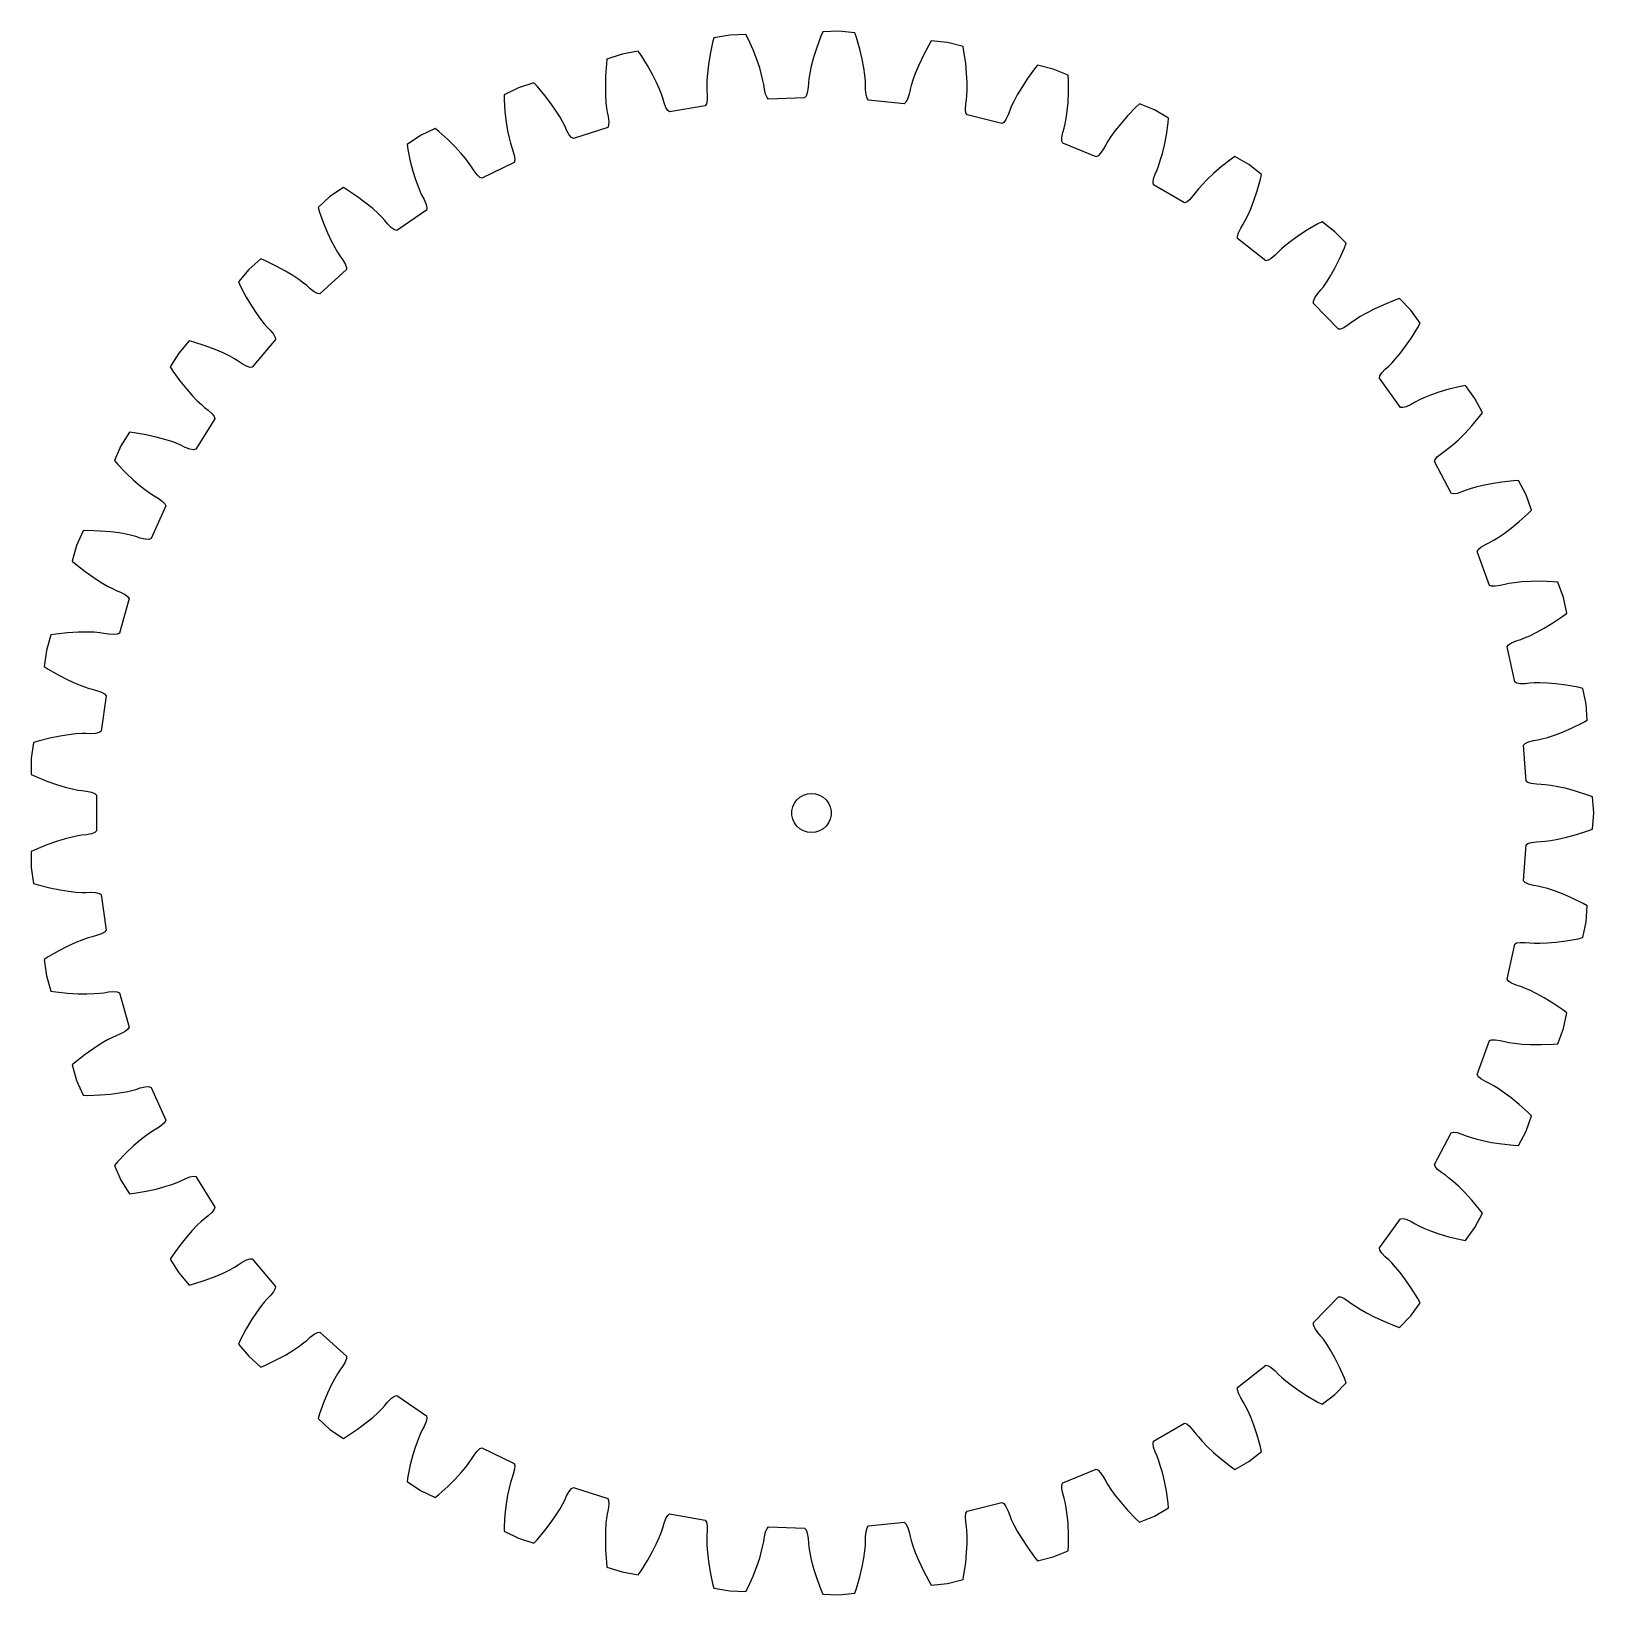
# Model space of a CAD drawing. Extents: x 0 to 120, y 0 to 120.
import ezdxf

# ---------------------------------------------------------------- set-up
doc = ezdxf.new("R2010")
doc.units = 0

msp = doc.modelspace()

# ---------------------------------------------------------------- linework, layer by layer
for p, q in [((61.78, 119.61), (60.55, 119.57)), ((63.01, 119.48), (61.78, 119.61)), ((52.13, 118.75), (51.94, 117.85)), ((52.22, 119.11), (52.13, 118.75)), ((53.44, 119.32), (52.22, 119.11)), ((54.68, 119.36), (53.44, 119.32)), ((54.84, 119.03), (54.68, 119.36)), ((55.22, 118.19), (54.84, 119.03)), ((60.41, 119.23), (60.09, 118.36)), ((60.55, 119.57), (60.41, 119.23)), ((63.13, 119.13), (63.01, 119.48)), ((63.39, 118.25), (63.13, 119.13)), ((68.67, 118.55), (68.24, 117.74)), ((68.86, 118.87), (68.67, 118.55)), ((70.09, 118.74), (68.86, 118.87)), ((71.29, 118.44), (70.09, 118.74)), ((71.36, 118.07), (71.29, 118.44)), ((44.04, 117.49), (44, 117.12)), ((45.22, 117.87), (44.04, 117.49)), ((46.44, 118.09), (45.22, 117.87)), ((46.65, 117.78), (46.44, 118.09)), ((47.14, 117), (46.65, 117.78)), ((51.94, 117.85), (51.81, 117.06)), ((55.51, 117.45), (55.22, 118.19)), ((55.73, 116.81), (55.51, 117.45)), ((59.85, 117.6), (59.68, 116.95)), ((60.09, 118.36), (59.85, 117.6)), ((63.57, 117.47), (63.39, 118.25)), ((63.7, 116.81), (63.57, 117.47)), ((68.24, 117.74), (67.9, 117.02)), ((71.49, 117.17), (71.36, 118.07)), ((43.94, 116.2), (43.92, 115.41)), ((44, 117.12), (43.94, 116.2)), ((47.53, 116.31), (47.14, 117)), ((47.83, 115.7), (47.53, 116.31)), ((51.73, 116.39), (51.69, 115.83)), ((51.81, 117.06), (51.73, 116.39)), ((55.88, 116.28), (55.73, 116.81)), ((55.98, 115.85), (55.88, 116.28)), ((59.56, 116.4), (59.49, 115.97)), ((59.68, 116.95), (59.56, 116.4)), ((63.78, 116.26), (63.7, 116.81)), ((63.82, 115.82), (63.78, 116.26)), ((67.63, 116.39), (67.44, 115.87)), ((67.9, 117.02), (67.63, 116.39)), ((71.56, 116.37), (71.49, 117.17)), ((71.59, 115.7), (71.56, 116.37)), ((76.76, 116.73), (76.22, 115.99)), ((76.99, 117.02), (76.76, 116.73)), ((78.19, 116.72), (76.99, 117.02)), ((79.33, 116.26), (78.19, 116.72)), ((79.35, 115.88), (79.33, 116.26)), ((37.28, 115.29), (36.17, 114.75)), ((38.45, 115.67), (37.28, 115.29)), ((38.71, 115.4), (38.45, 115.67)), ((39.3, 114.7), (38.71, 115.4)), ((43.92, 115.41), (43.93, 114.73)), ((48.06, 115.19), (47.83, 115.7)), ((48.22, 114.79), (48.06, 115.19)), ((51.69, 115.83), (51.68, 115.4)), ((51.68, 115.4), (51.69, 115.08)), ((51.69, 115.08), (51.71, 114.73)), ((56.04, 115.54), (55.98, 115.85)), ((56.09, 115.19), (56.04, 115.54)), ((56.18, 114.8), (56.09, 115.19)), ((59.37, 114.91), (59.28, 114.65)), ((59.43, 115.3), (59.37, 114.91)), ((59.46, 115.66), (59.43, 115.3)), ((59.49, 115.97), (59.46, 115.66)), ((63.83, 115.51), (63.82, 115.82)), ((63.83, 115.15), (63.83, 115.51)), ((63.87, 114.76), (63.83, 115.15)), ((67.23, 115.15), (67.16, 114.8)), ((67.31, 115.46), (67.23, 115.15)), ((67.44, 115.87), (67.31, 115.46)), ((71.57, 114.7), (71.59, 115.14)), ((71.59, 115.14), (71.59, 115.7)), ((75.78, 115.32), (75.43, 114.74)), ((76.22, 115.99), (75.78, 115.32)), ((79.32, 114.17), (79.35, 114.97)), ((79.35, 114.97), (79.35, 115.88)), ((36.17, 114.75), (36.18, 114.38)), ((36.18, 114.38), (36.24, 113.46)), ((39.78, 114.06), (39.3, 114.7)), ((40.17, 113.51), (39.78, 114.06)), ((43.93, 114.73), (43.97, 114.17)), ((43.97, 114.17), (44.02, 113.74)), ((44.02, 113.74), (44.07, 113.43)), ((48.32, 114.49), (48.22, 114.79)), ((48.42, 114.14), (48.32, 114.49)), ((48.56, 113.78), (48.42, 114.14)), ((48.71, 113.54), (48.56, 113.78)), ((51.55, 113.91), (48.84, 113.44)), ((51.65, 114.06), (51.55, 113.91)), ((51.7, 114.33), (51.65, 114.06)), ((51.71, 114.73), (51.7, 114.33)), ((56.29, 114.55), (56.18, 114.8)), ((56.41, 114.42), (56.29, 114.55)), ((59.16, 114.52), (56.41, 114.42)), ((59.28, 114.65), (59.16, 114.52)), ((63.94, 114.49), (63.87, 114.76)), ((64.05, 114.35), (63.94, 114.49)), ((66.78, 114.06), (64.05, 114.35)), ((66.91, 114.18), (66.78, 114.06)), ((67.04, 114.42), (66.91, 114.18)), ((67.16, 114.8), (67.04, 114.42)), ((71.47, 113.64), (71.49, 114.03)), ((71.51, 113.37), (71.47, 113.64)), ((71.49, 114.03), (71.54, 114.39)), ((71.54, 114.39), (71.57, 114.7)), ((74.98, 113.85), (74.86, 113.56)), ((75.17, 114.25), (74.98, 113.85)), ((75.43, 114.74), (75.17, 114.25)), ((79.25, 113.5), (79.32, 114.17)), ((84.51, 113.8), (83.87, 113.14)), ((84.78, 114.05), (84.51, 113.8)), ((85.93, 113.59), (84.78, 114.05)), ((36.24, 113.46), (36.33, 112.67)), ((36.33, 112.67), (36.44, 112)), ((40.46, 113.04), (40.17, 113.51)), ((40.68, 112.66), (40.46, 113.04)), ((40.82, 112.37), (40.68, 112.66)), ((44.07, 113.43), (44.14, 113.08)), ((44.14, 113.08), (44.19, 112.69)), ((44.19, 112.69), (44.17, 112.41)), ((48.84, 113.44), (48.71, 113.54)), ((71.59, 113.21), (71.51, 113.37)), ((74.26, 112.55), (71.59, 113.21)), ((74.41, 112.64), (74.26, 112.55)), ((74.57, 112.87), (74.41, 112.64)), ((74.74, 113.23), (74.57, 112.87)), ((74.86, 113.56), (74.74, 113.23)), ((79.03, 112.21), (79.1, 112.52)), ((79.1, 112.52), (79.18, 112.95)), ((79.18, 112.95), (79.25, 113.5)), ((83.35, 112.54), (82.92, 112.01)), ((83.87, 113.14), (83.35, 112.54)), ((87, 112.97), (85.93, 113.59)), ((86.84, 111.69), (86.97, 112.6)), ((86.97, 112.6), (87, 112.97)), ((29.78, 111.63), (28.75, 110.94)), ((30.89, 112.17), (29.78, 111.63)), ((31.17, 111.94), (30.89, 112.17)), ((31.86, 111.32), (31.17, 111.94)), ((32.42, 110.76), (31.86, 111.32)), ((36.44, 112), (36.56, 111.46)), ((36.56, 111.46), (36.67, 111.04)), ((40.96, 112.05), (40.82, 112.37)), ((41.16, 111.7), (40.96, 112.05)), ((41.33, 111.49), (41.16, 111.7)), ((41.49, 111.4), (41.33, 111.49)), ((44.1, 112.25), (41.49, 111.4)), ((44.17, 112.41), (44.1, 112.25)), ((78.85, 111.48), (78.93, 111.86)), ((78.85, 111.2), (78.85, 111.48)), ((78.93, 111.86), (79.03, 112.21)), ((82.6, 111.56), (82.36, 111.2)), ((82.92, 112.01), (82.6, 111.56)), ((86.69, 110.91), (86.84, 111.69)), ((28.75, 110.94), (28.81, 110.57)), ((28.81, 110.57), (29, 109.67)), ((32.88, 110.27), (32.42, 110.76)), ((33.24, 109.84), (32.88, 110.27)), ((36.67, 111.04), (36.76, 110.73)), ((36.76, 110.73), (36.88, 110.4)), ((36.88, 110.4), (36.98, 110.02)), ((78.91, 111.04), (78.85, 111.2)), ((81.46, 110.01), (78.91, 111.04)), ((81.62, 110.08), (81.46, 110.01)), ((81.81, 110.28), (81.62, 110.08)), ((82.03, 110.61), (81.81, 110.28)), ((82.2, 110.93), (82.03, 110.61)), ((82.36, 111.2), (82.2, 110.93)), ((86.38, 109.72), (86.54, 110.25)), ((86.54, 110.25), (86.69, 110.91)), ((29, 109.67), (29.2, 108.9)), ((29.2, 108.9), (29.4, 108.26)), ((33.51, 109.49), (33.24, 109.84)), ((33.69, 109.24), (33.51, 109.49)), ((33.88, 108.93), (33.69, 109.24)), ((34.11, 108.62), (33.88, 108.93)), ((36.95, 109.57), (34.48, 108.37)), ((37, 109.74), (36.95, 109.57)), ((36.98, 110.02), (37, 109.74)), ((85.98, 108.68), (86.13, 109.01)), ((86.13, 109.01), (86.24, 109.3)), ((86.24, 109.3), (86.38, 109.72)), ((91.06, 109.26), (90.46, 108.74)), ((91.79, 109.82), (91.06, 109.26)), ((92.09, 110.04), (91.79, 109.82)), ((93.16, 109.42), (92.09, 110.04)), ((94.13, 108.66), (93.16, 109.42)), ((23.88, 107.65), (22.85, 106.96)), ((24.2, 107.46), (23.88, 107.65)), ((29.4, 108.26), (29.59, 107.73)), ((29.59, 107.73), (29.76, 107.33)), ((34.32, 108.43), (34.11, 108.62)), ((34.48, 108.37), (34.32, 108.43)), ((85.82, 108.03), (85.86, 108.31)), ((85.85, 107.86), (85.82, 108.03)), ((88.24, 106.49), (85.85, 107.86)), ((85.86, 108.31), (85.98, 108.68)), ((89.58, 107.87), (89.29, 107.55)), ((89.96, 108.27), (89.58, 107.87)), ((90.46, 108.74), (89.96, 108.27)), ((93.8, 107.41), (94.05, 108.29)), ((94.05, 108.29), (94.13, 108.66)), ((22.85, 106.96), (21.94, 106.14)), ((24.96, 106.95), (24.2, 107.46)), ((25.6, 106.47), (24.96, 106.95)), ((26.12, 106.04), (25.6, 106.47)), ((29.76, 107.33), (29.89, 107.05)), ((29.89, 107.05), (30.06, 106.73)), ((30.06, 106.73), (30.22, 106.37)), ((88.4, 106.54), (88.24, 106.49)), ((88.62, 106.71), (88.4, 106.54)), ((88.88, 107.01), (88.62, 106.71)), ((89.09, 107.3), (88.88, 107.01)), ((89.29, 107.55), (89.09, 107.3)), ((93.3, 106.03), (93.54, 106.66)), ((93.54, 106.66), (93.8, 107.41)), ((21.94, 106.14), (22.05, 105.78)), ((22.05, 105.78), (22.36, 104.92)), ((26.54, 105.67), (26.12, 106.04)), ((26.85, 105.37), (26.54, 105.67)), ((27.06, 105.13), (26.85, 105.37)), ((30.25, 105.92), (27.97, 104.38)), ((30.22, 106.37), (30.27, 106.1)), ((30.27, 106.1), (30.25, 105.92)), ((92.88, 105.13), (93.07, 105.52)), ((93.07, 105.52), (93.3, 106.03)), ((22.36, 104.92), (22.67, 104.18)), ((22.67, 104.18), (22.95, 103.57)), ((27.29, 104.86), (27.06, 105.13)), ((27.57, 104.58), (27.29, 104.86)), ((27.8, 104.43), (27.57, 104.58)), ((27.97, 104.38), (27.8, 104.43)), ((92.28, 103.93), (92.35, 104.2)), ((92.35, 104.2), (92.53, 104.55)), ((92.53, 104.55), (92.72, 104.85)), ((92.72, 104.85), (92.88, 105.13)), ((97.64, 104.41), (96.97, 103.98)), ((98.43, 104.87), (97.64, 104.41)), ((98.76, 105.04), (98.43, 104.87)), ((99.74, 104.28), (98.76, 105.04)), ((100.6, 103.39), (99.74, 104.28)), ((22.95, 103.57), (23.22, 103.08)), ((23.22, 103.08), (23.44, 102.7)), ((92.29, 103.76), (92.28, 103.93)), ((94.46, 102.06), (92.29, 103.76)), ((95.65, 102.96), (95.42, 102.75)), ((95.98, 103.25), (95.65, 102.96)), ((96.41, 103.59), (95.98, 103.25)), ((96.97, 103.98), (96.41, 103.59)), ((100.09, 102.2), (100.46, 103.04)), ((100.46, 103.04), (100.6, 103.39)), ((17.57, 102.2), (16.65, 101.38)), ((17.91, 102.06), (17.57, 102.2)), ((18.74, 101.65), (17.91, 102.06)), ((23.44, 102.7), (23.61, 102.44)), ((23.61, 102.44), (23.82, 102.15)), ((23.82, 102.15), (24.02, 101.81)), ((24.02, 101.81), (24.12, 101.55)), ((94.63, 102.09), (94.46, 102.06)), ((94.87, 102.23), (94.63, 102.09)), ((95.17, 102.49), (94.87, 102.23)), ((95.42, 102.75), (95.17, 102.49)), ((99.73, 101.49), (100.09, 102.2)), ((16.65, 101.38), (15.86, 100.43)), ((19.44, 101.27), (18.74, 101.65)), ((20.01, 100.92), (19.44, 101.27)), ((20.47, 100.61), (20.01, 100.92)), ((20.82, 100.35), (20.47, 100.61)), ((24.12, 101.38), (22.07, 99.53)), ((24.12, 101.55), (24.12, 101.38)), ((99.11, 100.43), (99.4, 100.9)), ((99.4, 100.9), (99.73, 101.49)), ((15.86, 100.43), (16.01, 100.09)), ((16.01, 100.09), (16.44, 99.28)), ((16.44, 99.28), (16.85, 98.6)), ((21.07, 100.15), (20.82, 100.35)), ((21.34, 99.91), (21.07, 100.15)), ((21.65, 99.68), (21.34, 99.91)), ((21.9, 99.55), (21.65, 99.68)), ((22.07, 99.53), (21.9, 99.55)), ((98.21, 99.22), (98.44, 99.54)), ((98.44, 99.54), (98.67, 99.82)), ((98.67, 99.82), (98.86, 100.07)), ((98.86, 100.07), (99.11, 100.43)), ((16.85, 98.6), (17.22, 98.03)), ((98.09, 98.79), (98.1, 98.97)), ((100, 96.81), (98.09, 98.79)), ((98.1, 98.97), (98.21, 99.22)), ((102.75, 98.36), (102.15, 98.05)), ((103.48, 98.69), (102.75, 98.36)), ((104.33, 99.04), (103.48, 98.69)), ((104.68, 99.16), (104.33, 99.04)), ((105.54, 98.27), (104.68, 99.16)), ((106.26, 97.27), (105.54, 98.27)), ((17.22, 98.03), (17.55, 97.58)), ((17.55, 97.58), (17.82, 97.24)), ((17.82, 97.24), (18.03, 97)), ((18.03, 97), (18.28, 96.74)), ((100.43, 96.92), (100.17, 96.82)), ((100.76, 97.14), (100.43, 96.92)), ((101.04, 97.36), (100.76, 97.14)), ((101.3, 97.54), (101.04, 97.36)), ((101.67, 97.78), (101.3, 97.54)), ((102.15, 98.05), (101.67, 97.78)), ((105.6, 96.17), (106.08, 96.95)), ((106.08, 96.95), (106.26, 97.27)), ((12.08, 95.93), (11.28, 94.98)), ((12.44, 95.83), (12.08, 95.93)), ((13.31, 95.55), (12.44, 95.83)), ((18.68, 96.02), (16.91, 93.91)), ((18.28, 96.74), (18.52, 96.44)), ((18.52, 96.44), (18.66, 96.19)), ((18.66, 96.19), (18.68, 96.02)), ((100.17, 96.82), (100, 96.81)), ((105.14, 95.51), (105.6, 96.17)), ((11.28, 94.98), (10.63, 93.93)), ((14.06, 95.27), (13.31, 95.55)), ((14.68, 95), (14.06, 95.27)), ((15.18, 94.75), (14.68, 95)), ((15.56, 94.55), (15.18, 94.75)), ((15.83, 94.38), (15.56, 94.55)), ((104.08, 94.23), (104.38, 94.55)), ((104.38, 94.55), (104.73, 94.97)), ((104.73, 94.97), (105.14, 95.51)), ((10.63, 93.93), (10.83, 93.62)), ((10.83, 93.62), (11.37, 92.88)), ((16.13, 94.18), (15.83, 94.38)), ((16.47, 93.99), (16.13, 94.18)), ((16.74, 93.9), (16.47, 93.99)), ((16.91, 93.91), (16.74, 93.9)), ((103.18, 93.24), (103.32, 93.48)), ((103.32, 93.48), (103.59, 93.76)), ((103.59, 93.76), (103.86, 94)), ((103.86, 94), (104.08, 94.23)), ((11.37, 92.88), (11.87, 92.25)), ((11.87, 92.25), (12.31, 91.75)), ((103.14, 93.07), (103.18, 93.24)), ((104.76, 90.84), (103.14, 93.07)), ((108.46, 92.22), (107.7, 92)), ((109.35, 92.44), (108.46, 92.22)), ((109.72, 92.52), (109.35, 92.44)), ((110.45, 91.52), (109.72, 92.52)), ((12.31, 91.75), (12.7, 91.35)), ((12.7, 91.35), (13.02, 91.05)), ((13.02, 91.05), (13.26, 90.84)), ((105.56, 91.06), (105.2, 90.89)), ((105.87, 91.24), (105.56, 91.06)), ((106.15, 91.38), (105.87, 91.24)), ((106.54, 91.56), (106.15, 91.38)), ((107.06, 91.77), (106.54, 91.56)), ((107.7, 92), (107.06, 91.77)), ((111.03, 90.43), (110.45, 91.52)), ((14.04, 89.96), (12.58, 87.63)), ((13.26, 90.84), (13.54, 90.62)), ((13.54, 90.62), (13.83, 90.35)), ((13.83, 90.35), (13.99, 90.13)), ((13.99, 90.13), (14.04, 89.96)), ((104.93, 90.83), (104.76, 90.84)), ((105.2, 90.89), (104.93, 90.83)), ((110.21, 89.43), (110.8, 90.13)), ((110.8, 90.13), (111.03, 90.43)), ((7.51, 88.95), (6.86, 87.9)), ((7.88, 88.9), (7.51, 88.95)), ((8.79, 88.74), (7.88, 88.9)), ((9.56, 88.57), (8.79, 88.74)), ((10.22, 88.39), (9.56, 88.57)), ((109.19, 88.36), (109.67, 88.84)), ((109.67, 88.84), (110.21, 89.43)), ((6.86, 87.9), (6.36, 86.77)), ((10.75, 88.22), (10.22, 88.39)), ((11.16, 88.07), (10.75, 88.22)), ((11.44, 87.94), (11.16, 88.07)), ((11.77, 87.78), (11.44, 87.94)), ((12.14, 87.64), (11.77, 87.78)), ((12.41, 87.59), (12.14, 87.64)), ((12.58, 87.63), (12.41, 87.59)), ((107.59, 87.08), (107.89, 87.32)), ((107.89, 87.32), (108.19, 87.53)), ((108.19, 87.53), (108.44, 87.71)), ((108.44, 87.71), (108.78, 87.99)), ((108.78, 87.99), (109.19, 88.36)), ((6.36, 86.77), (6.6, 86.49)), ((6.6, 86.49), (7.24, 85.83)), ((107.35, 86.7), (107.41, 86.86)), ((108.64, 84.27), (107.35, 86.7)), ((107.41, 86.86), (107.59, 87.08)), ((7.24, 85.83), (7.82, 85.28)), ((7.82, 85.28), (8.33, 84.84)), ((111.71, 85), (111.05, 84.87)), ((112.5, 85.12), (111.71, 85)), ((113.41, 85.22), (112.5, 85.12)), ((113.78, 85.24), (113.41, 85.22)), ((114.37, 84.15), (113.78, 85.24)), ((8.33, 84.84), (8.77, 84.5)), ((8.77, 84.5), (9.12, 84.25)), ((9.12, 84.25), (9.39, 84.08)), ((9.39, 84.08), (9.7, 83.9)), ((9.7, 83.9), (10.02, 83.67)), ((108.81, 84.23), (108.64, 84.27)), ((109.08, 84.26), (108.81, 84.23)), ((109.46, 84.37), (109.08, 84.26)), ((109.79, 84.51), (109.46, 84.37)), ((110.09, 84.61), (109.79, 84.51)), ((110.51, 84.74), (110.09, 84.61)), ((111.05, 84.87), (110.51, 84.74)), ((114.79, 82.98), (114.37, 84.15)), ((10.29, 83.31), (9.17, 80.8)), ((10.02, 83.67), (10.22, 83.47)), ((10.22, 83.47), (10.29, 83.31)), ((113.84, 82.11), (114.52, 82.72)), ((114.52, 82.72), (114.79, 82.98)), ((3.97, 81.4), (3.46, 80.27)), ((4.34, 81.41), (3.97, 81.4)), ((5.26, 81.38), (4.34, 81.41)), ((6.05, 81.31), (5.26, 81.38)), ((112.68, 81.2), (113.23, 81.6)), ((113.23, 81.6), (113.84, 82.11)), ((3.46, 80.27), (3.12, 79.08)), ((6.72, 81.23), (6.05, 81.31)), ((7.27, 81.13), (6.72, 81.23)), ((7.69, 81.03), (7.27, 81.13)), ((8, 80.95), (7.69, 81.03)), ((8.34, 80.84), (8, 80.95)), ((8.72, 80.75), (8.34, 80.84)), ((9, 80.74), (8.72, 80.75)), ((9.17, 80.8), (9, 80.74)), ((110.71, 79.96), (110.91, 80.15)), ((110.91, 80.15), (111.25, 80.35)), ((111.25, 80.35), (111.57, 80.51)), ((111.57, 80.51), (111.85, 80.66)), ((111.85, 80.66), (112.22, 80.89)), ((112.22, 80.89), (112.68, 81.2)), ((3.12, 79.08), (3.4, 78.84)), ((110.63, 79.81), (110.71, 79.96)), ((111.57, 77.22), (110.63, 79.81)), ((3.4, 78.84), (4.13, 78.28)), ((4.13, 78.28), (4.78, 77.81)), ((4.78, 77.81), (5.35, 77.45)), ((5.35, 77.45), (5.83, 77.17)), ((5.83, 77.17), (6.21, 76.97)), ((6.21, 76.97), (6.5, 76.84)), ((6.5, 76.84), (6.83, 76.7)), ((6.83, 76.7), (7.18, 76.52)), ((111.73, 77.16), (111.57, 77.22)), ((112.01, 77.15), (111.73, 77.16)), ((112.39, 77.21), (112.01, 77.15)), ((112.74, 77.29), (112.39, 77.21)), ((113.05, 77.36), (112.74, 77.29)), ((113.48, 77.42), (113.05, 77.36)), ((114.04, 77.48), (113.48, 77.42)), ((114.71, 77.52), (114.04, 77.48)), ((115.51, 77.53), (114.71, 77.52)), ((116.43, 77.49), (115.51, 77.53)), ((116.8, 77.46), (116.43, 77.49)), ((117.22, 76.3), (116.8, 77.46)), ((7.5, 76.21), (6.74, 73.56)), ((7.18, 76.52), (7.4, 76.35)), ((7.4, 76.35), (7.5, 76.21)), ((117.48, 75.09), (117.22, 76.3)), ((115.74, 73.94), (116.42, 74.36)), ((116.42, 74.36), (117.18, 74.87)), ((117.18, 74.87), (117.48, 75.09)), ((1.5, 73.44), (1.16, 72.25)), ((1.87, 73.49), (1.5, 73.44)), ((2.78, 73.59), (1.87, 73.49)), ((3.58, 73.64), (2.78, 73.59)), ((4.26, 73.64), (3.58, 73.64)), ((4.81, 73.63), (4.26, 73.64)), ((5.25, 73.59), (4.81, 73.63)), ((5.56, 73.55), (5.25, 73.59)), ((5.91, 73.49), (5.56, 73.55)), ((6.3, 73.46), (5.91, 73.49)), ((6.58, 73.48), (6.3, 73.46)), ((6.74, 73.56), (6.58, 73.48)), ((113.25, 72.82), (113.61, 72.97)), ((113.61, 72.97), (113.95, 73.09)), ((113.95, 73.09), (114.25, 73.2)), ((114.25, 73.2), (114.65, 73.37)), ((114.65, 73.37), (115.14, 73.61)), ((115.14, 73.61), (115.74, 73.94)), ((1.16, 72.25), (0.99, 71.02)), ((112.91, 72.52), (113.02, 72.67)), ((113.49, 69.83), (112.91, 72.52)), ((113.02, 72.67), (113.25, 72.82)), ((0.99, 71.02), (1.3, 70.82)), ((1.3, 70.82), (2.1, 70.36)), ((2.1, 70.36), (2.81, 70)), ((2.81, 70), (3.42, 69.71)), ((3.42, 69.71), (3.94, 69.5)), ((3.94, 69.5), (4.35, 69.36)), ((113.64, 69.74), (113.49, 69.83)), ((113.91, 69.7), (113.64, 69.74)), ((114.3, 69.7), (113.91, 69.7)), ((114.66, 69.74), (114.3, 69.7)), ((114.98, 69.76), (114.66, 69.74)), ((115.41, 69.76), (114.98, 69.76)), ((115.97, 69.74), (115.41, 69.76)), ((116.64, 69.69), (115.97, 69.74)), ((117.43, 69.59), (116.64, 69.69)), ((118.34, 69.43), (117.43, 69.59)), ((118.7, 69.34), (118.34, 69.43)), ((4.35, 69.36), (4.65, 69.27)), ((4.65, 69.27), (5, 69.18)), ((5, 69.18), (5.37, 69.05)), ((5.72, 68.78), (5.34, 66.06)), ((5.37, 69.05), (5.61, 68.91)), ((5.61, 68.91), (5.72, 68.78)), ((118.96, 68.13), (118.7, 69.34)), ((119.04, 66.9), (118.96, 68.13)), ((2.87, 65.79), (2.2, 65.69)), ((3.42, 65.85), (2.87, 65.79)), ((3.86, 65.88), (3.42, 65.85)), ((4.17, 65.88), (3.86, 65.88)), ((4.53, 65.87), (4.17, 65.88)), ((4.92, 65.89), (4.53, 65.87)), ((5.19, 65.96), (4.92, 65.89)), ((5.34, 66.06), (5.19, 65.96)), ((116.53, 65.76), (117.16, 66)), ((117.16, 66), (117.89, 66.32)), ((117.89, 66.32), (118.72, 66.72)), ((118.72, 66.72), (119.04, 66.9)), ((0.17, 65.2), (0, 63.98)), ((0.53, 65.31), (0.17, 65.2)), ((1.42, 65.53), (0.53, 65.31)), ((2.2, 65.69), (1.42, 65.53)), ((114.17, 64.99), (114.29, 65.12)), ((114.36, 62.25), (114.17, 64.99)), ((114.29, 65.12), (114.54, 65.24)), ((114.54, 65.24), (114.92, 65.34)), ((114.92, 65.34), (115.27, 65.41)), ((115.27, 65.41), (115.58, 65.48)), ((115.58, 65.48), (116, 65.59)), ((116, 65.59), (116.53, 65.76)), ((0, 63.98), (0, 62.74)), ((0, 62.74), (0.34, 62.59)), ((0.34, 62.59), (1.19, 62.24)), ((1.19, 62.24), (1.94, 61.98)), ((114.5, 62.14), (114.36, 62.25)), ((1.94, 61.98), (2.59, 61.78)), ((2.59, 61.78), (3.13, 61.65)), ((3.13, 61.65), (3.56, 61.56)), ((3.56, 61.56), (3.87, 61.52)), ((3.87, 61.52), (4.22, 61.48)), ((4.22, 61.48), (4.61, 61.4)), ((4.61, 61.4), (4.87, 61.3)), ((4.87, 61.3), (5, 61.18)), ((5, 61.18), (5, 58.43)), ((58.58, 60.81), (58.81, 61.02)), ((58.81, 61.02), (59.09, 61.18)), ((59.09, 61.18), (59.38, 61.27)), ((59.38, 61.27), (59.7, 61.31)), ((59.7, 61.31), (60.01, 61.27)), ((60.01, 61.27), (60.31, 61.18)), ((60.31, 61.18), (60.58, 61.02)), ((60.58, 61.02), (60.81, 60.81)), ((114.76, 62.06), (114.5, 62.14)), ((115.15, 62.01), (114.76, 62.06)), ((115.51, 61.99), (115.15, 62.01)), ((115.82, 61.97), (115.51, 61.99)), ((116.26, 61.91), (115.82, 61.97)), ((116.8, 61.82), (116.26, 61.91)), ((117.46, 61.67), (116.8, 61.82)), ((118.23, 61.45), (117.46, 61.67)), ((119.1, 61.17), (118.23, 61.45)), ((119.45, 61.04), (119.1, 61.17)), ((119.54, 59.81), (119.45, 61.04)), ((58.2, 59.96), (58.27, 60.27)), ((58.2, 59.65), (58.2, 59.96)), ((58.27, 60.27), (58.4, 60.56)), ((58.4, 60.56), (58.58, 60.81)), ((60.81, 60.81), (61, 60.56)), ((61, 60.56), (61.12, 60.27)), ((61.12, 60.27), (61.19, 59.96)), ((61.19, 59.96), (61.19, 59.65)), ((119.45, 58.57), (119.54, 59.81)), ((58.27, 59.34), (58.2, 59.65)), ((58.4, 59.06), (58.27, 59.34)), ((58.58, 58.8), (58.4, 59.06)), ((58.81, 58.59), (58.58, 58.8)), ((60.81, 58.8), (60.58, 58.59)), ((61, 59.06), (60.81, 58.8)), ((61.12, 59.34), (61, 59.06)), ((61.19, 59.65), (61.12, 59.34)), ((1.94, 57.63), (1.19, 57.37)), ((2.59, 57.83), (1.94, 57.63)), ((3.13, 57.96), (2.59, 57.83)), ((3.56, 58.05), (3.13, 57.96)), ((3.87, 58.1), (3.56, 58.05)), ((4.22, 58.13), (3.87, 58.1)), ((4.61, 58.21), (4.22, 58.13)), ((4.87, 58.31), (4.61, 58.21)), ((5, 58.43), (4.87, 58.31)), ((59.09, 58.44), (58.81, 58.59)), ((59.38, 58.34), (59.09, 58.44)), ((59.7, 58.31), (59.38, 58.34)), ((60.01, 58.34), (59.7, 58.31)), ((60.31, 58.44), (60.01, 58.34)), ((60.58, 58.59), (60.31, 58.44)), ((114.36, 57.36), (114.5, 57.47)), ((114.5, 57.47), (114.76, 57.56)), ((114.76, 57.56), (115.15, 57.6)), ((115.15, 57.6), (115.51, 57.62)), ((115.51, 57.62), (115.82, 57.64)), ((115.82, 57.64), (116.26, 57.7)), ((116.26, 57.7), (116.8, 57.8)), ((116.8, 57.8), (117.46, 57.95)), ((117.46, 57.95), (118.23, 58.16)), ((118.23, 58.16), (119.1, 58.44)), ((119.1, 58.44), (119.45, 58.57)), ((0.34, 57.02), (0, 56.87)), ((0, 56.87), (0, 55.63)), ((1.19, 57.37), (0.34, 57.02)), ((114.17, 54.62), (114.36, 57.36)), ((0, 55.63), (0.17, 54.41)), ((0.17, 54.41), (0.53, 54.3)), ((0.53, 54.3), (1.42, 54.08)), ((1.42, 54.08), (2.2, 53.92)), ((2.2, 53.92), (2.87, 53.82)), ((114.29, 54.49), (114.17, 54.62)), ((114.54, 54.37), (114.29, 54.49)), ((114.92, 54.27), (114.54, 54.37)), ((115.27, 54.21), (114.92, 54.27)), ((115.58, 54.14), (115.27, 54.21)), ((116, 54.02), (115.58, 54.14)), ((116.53, 53.85), (116, 54.02)), ((117.16, 53.61), (116.53, 53.85)), ((2.87, 53.82), (3.42, 53.76)), ((3.42, 53.76), (3.86, 53.73)), ((3.86, 53.73), (4.17, 53.73)), ((4.17, 53.73), (4.53, 53.74)), ((4.53, 53.74), (4.92, 53.72)), ((4.92, 53.72), (5.19, 53.65)), ((5.19, 53.65), (5.34, 53.56)), ((5.34, 53.56), (5.72, 50.83)), ((117.89, 53.29), (117.16, 53.61)), ((118.72, 52.89), (117.89, 53.29)), ((119.04, 52.71), (118.72, 52.89)), ((118.96, 51.48), (119.04, 52.71)), ((118.7, 50.27), (118.96, 51.48)), ((4.35, 50.25), (3.94, 50.11)), ((4.65, 50.34), (4.35, 50.25)), ((5, 50.43), (4.65, 50.34)), ((5.37, 50.56), (5, 50.43)), ((5.61, 50.7), (5.37, 50.56)), ((5.72, 50.83), (5.61, 50.7)), ((118.34, 50.19), (118.7, 50.27)), ((2.1, 49.25), (1.3, 48.79)), ((2.81, 49.62), (2.1, 49.25)), ((3.42, 49.9), (2.81, 49.62)), ((3.94, 50.11), (3.42, 49.9)), ((112.91, 47.09), (113.49, 49.78)), ((113.49, 49.78), (113.64, 49.87)), ((113.64, 49.87), (113.91, 49.91)), ((113.91, 49.91), (114.3, 49.91)), ((114.3, 49.91), (114.66, 49.87)), ((114.66, 49.87), (114.98, 49.85)), ((114.98, 49.85), (115.41, 49.85)), ((115.41, 49.85), (115.97, 49.87)), ((115.97, 49.87), (116.64, 49.92)), ((116.64, 49.92), (117.43, 50.03)), ((117.43, 50.03), (118.34, 50.19)), ((1.3, 48.79), (0.99, 48.59)), ((0.99, 48.59), (1.16, 47.36)), ((1.16, 47.36), (1.5, 46.18)), ((113.02, 46.95), (112.91, 47.09)), ((113.25, 46.79), (113.02, 46.95)), ((113.61, 46.64), (113.25, 46.79)), ((1.5, 46.18), (1.87, 46.12)), ((1.87, 46.12), (2.78, 46.02)), ((2.78, 46.02), (3.58, 45.98)), ((3.58, 45.98), (4.26, 45.97)), ((4.26, 45.97), (4.81, 45.99)), ((4.81, 45.99), (5.25, 46.02)), ((5.25, 46.02), (5.56, 46.06)), ((5.56, 46.06), (5.91, 46.12)), ((5.91, 46.12), (6.3, 46.16)), ((6.3, 46.16), (6.58, 46.13)), ((6.58, 46.13), (6.74, 46.05)), ((6.74, 46.05), (7.5, 43.41)), ((113.95, 46.53), (113.61, 46.64)), ((114.25, 46.41), (113.95, 46.53)), ((114.65, 46.24), (114.25, 46.41)), ((115.14, 46), (114.65, 46.24)), ((115.74, 45.67), (115.14, 46)), ((116.42, 45.26), (115.74, 45.67)), ((117.18, 44.74), (116.42, 45.26)), ((117.48, 44.52), (117.18, 44.74)), ((117.22, 43.31), (117.48, 44.52)), ((7.18, 43.09), (6.83, 42.91)), ((7.4, 43.26), (7.18, 43.09)), ((7.5, 43.41), (7.4, 43.26)), ((116.8, 42.15), (117.22, 43.31)), ((5.35, 42.16), (4.78, 41.8)), ((5.83, 42.44), (5.35, 42.16)), ((6.21, 42.64), (5.83, 42.44)), ((6.5, 42.77), (6.21, 42.64)), ((6.83, 42.91), (6.5, 42.77)), ((110.63, 39.8), (111.57, 42.39)), ((111.57, 42.39), (111.73, 42.46)), ((111.73, 42.46), (112.01, 42.46)), ((112.01, 42.46), (112.39, 42.4)), ((112.39, 42.4), (112.74, 42.32)), ((112.74, 42.32), (113.05, 42.26)), ((113.05, 42.26), (113.48, 42.19)), ((113.48, 42.19), (114.04, 42.13)), ((114.04, 42.13), (114.71, 42.09)), ((114.71, 42.09), (115.51, 42.09)), ((115.51, 42.09), (116.43, 42.12)), ((116.43, 42.12), (116.8, 42.15)), ((3.4, 40.77), (3.12, 40.53)), ((4.13, 41.34), (3.4, 40.77)), ((4.78, 41.8), (4.13, 41.34)), ((3.12, 40.53), (3.46, 39.34)), ((110.71, 39.65), (110.63, 39.8)), ((110.91, 39.47), (110.71, 39.65)), ((3.46, 39.34), (3.97, 38.21)), ((5.26, 38.24), (6.05, 38.3)), ((6.05, 38.3), (6.72, 38.39)), ((6.72, 38.39), (7.27, 38.48)), ((7.27, 38.48), (7.69, 38.58)), ((7.69, 38.58), (8, 38.66)), ((8, 38.66), (8.34, 38.77)), ((8.34, 38.77), (8.72, 38.86)), ((8.72, 38.86), (9, 38.87)), ((9, 38.87), (9.17, 38.81)), ((9.17, 38.81), (10.29, 36.3)), ((111.25, 39.26), (110.91, 39.47)), ((111.57, 39.1), (111.25, 39.26)), ((111.85, 38.95), (111.57, 39.1)), ((112.22, 38.73), (111.85, 38.95)), ((112.68, 38.41), (112.22, 38.73)), ((113.23, 38.01), (112.68, 38.41)), ((3.97, 38.21), (4.34, 38.2)), ((4.34, 38.2), (5.26, 38.24)), ((113.84, 37.5), (113.23, 38.01)), ((114.52, 36.89), (113.84, 37.5)), ((10.02, 35.94), (9.7, 35.72)), ((10.22, 36.14), (10.02, 35.94)), ((10.29, 36.3), (10.22, 36.14)), ((114.37, 35.47), (114.79, 36.63)), ((114.79, 36.63), (114.52, 36.89)), ((8.33, 34.77), (7.82, 34.33)), ((8.77, 35.11), (8.33, 34.77)), ((9.12, 35.37), (8.77, 35.11)), ((9.39, 35.54), (9.12, 35.37)), ((9.7, 35.72), (9.39, 35.54)), ((107.35, 32.91), (108.64, 35.34)), ((108.64, 35.34), (108.81, 35.38)), ((108.81, 35.38), (109.08, 35.35)), ((109.08, 35.35), (109.46, 35.24)), ((109.46, 35.24), (109.79, 35.11)), ((109.79, 35.11), (110.09, 35)), ((110.09, 35), (110.51, 34.88)), ((110.51, 34.88), (111.05, 34.74)), ((111.05, 34.74), (111.71, 34.61)), ((113.78, 34.37), (114.37, 35.47)), ((7.24, 33.78), (6.6, 33.12)), ((7.82, 34.33), (7.24, 33.78)), ((111.71, 34.61), (112.5, 34.49)), ((112.5, 34.49), (113.41, 34.4)), ((113.41, 34.4), (113.78, 34.37)), ((6.6, 33.12), (6.36, 32.84)), ((6.36, 32.84), (6.86, 31.71)), ((107.41, 32.75), (107.35, 32.91)), ((107.59, 32.54), (107.41, 32.75)), ((107.89, 32.29), (107.59, 32.54)), ((6.86, 31.71), (7.51, 30.66)), ((9.56, 31.04), (10.22, 31.22)), ((10.22, 31.22), (10.75, 31.39)), ((10.75, 31.39), (11.16, 31.55)), ((11.16, 31.55), (11.44, 31.67)), ((11.44, 31.67), (11.77, 31.83)), ((11.77, 31.83), (12.14, 31.97)), ((12.14, 31.97), (12.41, 32.02)), ((12.41, 32.02), (12.58, 31.99)), ((12.58, 31.99), (14.04, 29.65)), ((108.19, 32.09), (107.89, 32.29)), ((108.44, 31.9), (108.19, 32.09)), ((108.78, 31.62), (108.44, 31.9)), ((109.19, 31.25), (108.78, 31.62)), ((109.67, 30.77), (109.19, 31.25)), ((7.51, 30.66), (7.88, 30.71)), ((7.88, 30.71), (8.79, 30.87)), ((8.79, 30.87), (9.56, 31.04)), ((110.21, 30.19), (109.67, 30.77)), ((110.8, 29.48), (110.21, 30.19)), ((13.26, 28.77), (13.02, 28.57)), ((13.54, 28.99), (13.26, 28.77)), ((13.83, 29.26), (13.54, 28.99)), ((13.99, 29.49), (13.83, 29.26)), ((14.04, 29.65), (13.99, 29.49)), ((103.14, 26.54), (104.76, 28.77)), ((104.76, 28.77), (104.93, 28.79)), ((104.93, 28.79), (105.2, 28.72)), ((105.2, 28.72), (105.56, 28.55)), ((110.45, 28.09), (111.03, 29.19)), ((111.03, 29.19), (110.8, 29.48)), ((12.31, 27.87), (11.87, 27.36)), ((12.7, 28.27), (12.31, 27.87)), ((13.02, 28.57), (12.7, 28.27)), ((105.56, 28.55), (105.87, 28.37)), ((105.87, 28.37), (106.15, 28.23)), ((106.15, 28.23), (106.54, 28.05)), ((106.54, 28.05), (107.06, 27.84)), ((107.06, 27.84), (107.7, 27.62)), ((107.7, 27.62), (108.46, 27.39)), ((109.72, 27.09), (110.45, 28.09)), ((11.37, 26.73), (10.83, 25.99)), ((11.87, 27.36), (11.37, 26.73)), ((103.18, 26.37), (103.14, 26.54)), ((103.32, 26.14), (103.18, 26.37)), ((108.46, 27.39), (109.35, 27.17)), ((109.35, 27.17), (109.72, 27.09)), ((10.83, 25.99), (10.63, 25.68)), ((10.63, 25.68), (11.28, 24.63)), ((15.56, 25.07), (15.83, 25.23)), ((15.83, 25.23), (16.13, 25.43)), ((16.13, 25.43), (16.47, 25.62)), ((16.47, 25.62), (16.74, 25.71)), ((16.74, 25.71), (16.91, 25.7)), ((16.91, 25.7), (18.68, 23.59)), ((103.59, 25.85), (103.32, 26.14)), ((103.86, 25.61), (103.59, 25.85)), ((104.08, 25.39), (103.86, 25.61)), ((104.38, 25.06), (104.08, 25.39)), ((11.28, 24.63), (12.08, 23.68)), ((12.44, 23.78), (13.31, 24.07)), ((13.31, 24.07), (14.06, 24.35)), ((14.06, 24.35), (14.68, 24.61)), ((14.68, 24.61), (15.18, 24.86)), ((15.18, 24.86), (15.56, 25.07)), ((104.73, 24.64), (104.38, 25.06)), ((105.14, 24.1), (104.73, 24.64)), ((105.6, 23.44), (105.14, 24.1)), ((12.08, 23.68), (12.44, 23.78)), ((18.28, 22.87), (18.03, 22.61)), ((18.52, 23.17), (18.28, 22.87)), ((18.66, 23.42), (18.52, 23.17)), ((18.68, 23.59), (18.66, 23.42)), ((98.09, 20.82), (100, 22.8)), ((100, 22.8), (100.17, 22.79)), ((100.17, 22.79), (100.43, 22.69)), ((106.08, 22.66), (105.6, 23.44)), ((17.22, 21.58), (16.85, 21.02)), ((17.55, 22.03), (17.22, 21.58)), ((17.82, 22.37), (17.55, 22.03)), ((18.03, 22.61), (17.82, 22.37)), ((100.43, 22.69), (100.76, 22.47)), ((100.76, 22.47), (101.04, 22.25)), ((101.04, 22.25), (101.3, 22.07)), ((101.3, 22.07), (101.67, 21.84)), ((101.67, 21.84), (102.15, 21.56)), ((102.15, 21.56), (102.75, 21.25)), ((105.54, 21.34), (106.26, 22.34)), ((106.26, 22.34), (106.08, 22.66)), ((16.85, 21.02), (16.44, 20.33)), ((98.1, 20.64), (98.09, 20.82)), ((98.21, 20.39), (98.1, 20.64)), ((98.44, 20.07), (98.21, 20.39)), ((102.75, 21.25), (103.48, 20.92)), ((103.48, 20.92), (104.33, 20.57)), ((104.33, 20.57), (104.68, 20.45)), ((104.68, 20.45), (105.54, 21.34)), ((16.01, 19.52), (15.86, 19.18)), ((15.86, 19.18), (16.65, 18.24)), ((16.44, 20.33), (16.01, 19.52)), ((20.47, 19), (20.82, 19.26)), ((20.82, 19.26), (21.07, 19.46)), ((21.07, 19.46), (21.34, 19.7)), ((21.34, 19.7), (21.65, 19.94)), ((21.65, 19.94), (21.9, 20.06)), ((21.9, 20.06), (22.07, 20.08)), ((22.07, 20.08), (24.12, 18.24)), ((98.67, 19.79), (98.44, 20.07)), ((98.86, 19.54), (98.67, 19.79)), ((99.11, 19.18), (98.86, 19.54)), ((99.4, 18.71), (99.11, 19.18)), ((16.65, 18.24), (17.57, 17.41)), ((17.91, 17.56), (18.74, 17.96)), ((18.74, 17.96), (19.44, 18.34)), ((19.44, 18.34), (20.01, 18.69)), ((20.01, 18.69), (20.47, 19)), ((24.12, 18.06), (24.02, 17.8)), ((24.12, 18.24), (24.12, 18.06)), ((99.73, 18.12), (99.4, 18.71)), ((100.09, 17.41), (99.73, 18.12)), ((17.57, 17.41), (17.91, 17.56)), ((23.44, 16.91), (23.22, 16.53)), ((23.61, 17.17), (23.44, 16.91)), ((23.82, 17.46), (23.61, 17.17)), ((24.02, 17.8), (23.82, 17.46)), ((92.29, 15.86), (94.46, 17.55)), ((94.46, 17.55), (94.63, 17.52)), ((94.63, 17.52), (94.87, 17.38)), ((94.87, 17.38), (95.17, 17.12)), ((95.17, 17.12), (95.42, 16.86)), ((95.42, 16.86), (95.65, 16.65)), ((100.46, 16.57), (100.09, 17.41)), ((22.95, 16.04), (22.67, 15.43)), ((23.22, 16.53), (22.95, 16.04)), ((92.28, 15.68), (92.29, 15.86)), ((92.35, 15.41), (92.28, 15.68)), ((95.65, 16.65), (95.98, 16.36)), ((95.98, 16.36), (96.41, 16.02)), ((96.41, 16.02), (96.97, 15.63)), ((96.97, 15.63), (97.64, 15.2)), ((99.74, 15.33), (100.6, 16.22)), ((100.6, 16.22), (100.46, 16.57)), ((22.36, 14.69), (22.05, 13.83)), ((22.67, 15.43), (22.36, 14.69)), ((26.85, 14.25), (27.06, 14.48)), ((27.06, 14.48), (27.29, 14.75)), ((27.29, 14.75), (27.57, 15.03)), ((27.57, 15.03), (27.8, 15.19)), ((27.8, 15.19), (27.97, 15.23)), ((27.97, 15.23), (30.25, 13.69)), ((92.53, 15.06), (92.35, 15.41)), ((92.72, 14.76), (92.53, 15.06)), ((92.88, 14.48), (92.72, 14.76)), ((93.07, 14.09), (92.88, 14.48)), ((97.64, 15.2), (98.43, 14.74)), ((98.43, 14.74), (98.76, 14.57)), ((98.76, 14.57), (99.74, 15.33)), ((22.05, 13.83), (21.94, 13.48)), ((21.94, 13.48), (22.85, 12.65)), ((25.6, 13.14), (26.12, 13.57)), ((26.12, 13.57), (26.54, 13.94)), ((26.54, 13.94), (26.85, 14.25)), ((30.22, 13.25), (30.06, 12.88)), ((30.27, 13.52), (30.22, 13.25)), ((30.25, 13.69), (30.27, 13.52)), ((93.3, 13.59), (93.07, 14.09)), ((93.54, 12.96), (93.3, 13.59)), ((22.85, 12.65), (23.88, 11.96)), ((23.88, 11.96), (24.2, 12.15)), ((24.2, 12.15), (24.96, 12.66)), ((24.96, 12.66), (25.6, 13.14)), ((29.76, 12.28), (29.59, 11.88)), ((29.89, 12.57), (29.76, 12.28)), ((30.06, 12.88), (29.89, 12.57)), ((85.85, 11.75), (88.24, 13.12)), ((88.24, 13.12), (88.4, 13.07)), ((88.4, 13.07), (88.62, 12.9)), ((88.62, 12.9), (88.88, 12.6)), ((88.88, 12.6), (89.09, 12.31)), ((89.09, 12.31), (89.29, 12.07)), ((89.29, 12.07), (89.58, 11.74)), ((93.8, 12.2), (93.54, 12.96)), ((94.05, 11.32), (93.8, 12.2)), ((29.4, 11.35), (29.2, 10.71)), ((29.59, 11.88), (29.4, 11.35)), ((33.88, 10.68), (34.11, 10.99)), ((34.11, 10.99), (34.32, 11.18)), ((34.32, 11.18), (34.48, 11.25)), ((34.48, 11.25), (36.95, 10.04)), ((85.82, 11.58), (85.85, 11.75)), ((85.86, 11.3), (85.82, 11.58)), ((85.98, 10.93), (85.86, 11.3)), ((86.13, 10.6), (85.98, 10.93)), ((89.58, 11.74), (89.96, 11.34)), ((89.96, 11.34), (90.46, 10.87)), ((90.46, 10.87), (91.06, 10.36)), ((93.16, 10.19), (94.13, 10.96)), ((94.13, 10.96), (94.05, 11.32)), ((29, 9.94), (28.81, 9.04)), ((29.2, 10.71), (29, 9.94)), ((32.88, 9.35), (33.24, 9.77)), ((33.24, 9.77), (33.51, 10.12)), ((33.51, 10.12), (33.69, 10.38)), ((33.69, 10.38), (33.88, 10.68)), ((36.98, 9.6), (36.88, 9.22)), ((36.95, 10.04), (37, 9.87)), ((37, 9.87), (36.98, 9.6)), ((78.91, 8.57), (81.46, 9.6)), ((81.46, 9.6), (81.62, 9.53)), ((86.24, 10.31), (86.13, 10.6)), ((86.38, 9.89), (86.24, 10.31)), ((86.54, 9.36), (86.38, 9.89)), ((91.06, 10.36), (91.79, 9.79)), ((91.79, 9.79), (92.09, 9.58)), ((92.09, 9.58), (93.16, 10.19)), ((28.81, 9.04), (28.75, 8.67)), ((28.75, 8.67), (29.78, 7.98)), ((31.86, 8.29), (32.42, 8.85)), ((32.42, 8.85), (32.88, 9.35)), ((36.67, 8.58), (36.56, 8.15)), ((36.76, 8.88), (36.67, 8.58)), ((36.88, 9.22), (36.76, 8.88)), ((78.85, 8.41), (78.91, 8.57)), ((78.85, 8.13), (78.85, 8.41)), ((81.62, 9.53), (81.81, 9.33)), ((81.81, 9.33), (82.03, 9)), ((82.03, 9), (82.2, 8.68)), ((82.2, 8.68), (82.36, 8.41)), ((82.36, 8.41), (82.6, 8.05)), ((86.69, 8.7), (86.54, 9.36)), ((86.84, 7.92), (86.69, 8.7)), ((29.78, 7.98), (30.89, 7.44)), ((30.89, 7.44), (31.17, 7.67)), ((31.17, 7.67), (31.86, 8.29)), ((36.44, 7.61), (36.33, 6.94)), ((36.56, 8.15), (36.44, 7.61)), ((40.68, 6.96), (40.82, 7.24)), ((40.82, 7.24), (40.96, 7.57)), ((40.96, 7.57), (41.16, 7.91)), ((41.16, 7.91), (41.33, 8.12)), ((41.33, 8.12), (41.49, 8.21)), ((41.49, 8.21), (44.1, 7.36)), ((44.1, 7.36), (44.17, 7.2)), ((44.17, 7.2), (44.19, 6.92)), ((78.93, 7.75), (78.85, 8.13)), ((79.03, 7.4), (78.93, 7.75)), ((79.1, 7.09), (79.03, 7.4)), ((82.6, 8.05), (82.92, 7.6)), ((82.92, 7.6), (83.35, 7.07)), ((86.97, 7.01), (86.84, 7.92)), ((36.24, 6.15), (36.18, 5.24)), ((36.33, 6.94), (36.24, 6.15)), ((39.78, 5.55), (40.17, 6.1)), ((40.17, 6.1), (40.46, 6.58)), ((40.46, 6.58), (40.68, 6.96)), ((44.07, 6.18), (44.02, 5.87)), ((44.14, 6.53), (44.07, 6.18)), ((44.19, 6.92), (44.14, 6.53)), ((48.56, 5.83), (48.71, 6.07)), ((48.71, 6.07), (48.84, 6.18)), ((48.84, 6.18), (51.55, 5.7)), ((71.47, 5.97), (71.51, 6.25)), ((71.51, 6.25), (71.59, 6.4)), ((71.59, 6.4), (74.26, 7.06)), ((74.26, 7.06), (74.41, 6.97)), ((74.41, 6.97), (74.57, 6.74)), ((74.57, 6.74), (74.74, 6.39)), ((74.74, 6.39), (74.86, 6.05)), ((74.86, 6.05), (74.98, 5.76)), ((79.18, 6.67), (79.1, 7.09)), ((79.25, 6.12), (79.18, 6.67)), ((79.32, 5.44), (79.25, 6.12)), ((83.35, 7.07), (83.87, 6.47)), ((83.87, 6.47), (84.51, 5.81)), ((84.78, 5.56), (85.93, 6.02)), ((85.93, 6.02), (87, 6.64)), ((87, 6.64), (86.97, 7.01)), ((36.18, 5.24), (36.17, 4.86)), ((36.17, 4.86), (37.28, 4.32)), ((38.71, 4.21), (39.3, 4.91)), ((39.3, 4.91), (39.78, 5.55)), ((43.93, 4.88), (43.92, 4.21)), ((43.97, 5.44), (43.93, 4.88)), ((44.02, 5.87), (43.97, 5.44)), ((48.06, 4.42), (48.22, 4.82)), ((48.22, 4.82), (48.32, 5.12)), ((48.32, 5.12), (48.42, 5.47)), ((48.42, 5.47), (48.56, 5.83)), ((51.55, 5.7), (51.65, 5.55)), ((51.65, 5.55), (51.7, 5.28)), ((51.71, 4.89), (51.69, 4.53)), ((51.7, 5.28), (51.71, 4.89)), ((56.09, 4.43), (56.18, 4.81)), ((56.18, 4.81), (56.29, 5.06)), ((56.29, 5.06), (56.41, 5.19)), ((56.41, 5.19), (59.16, 5.09)), ((59.16, 5.09), (59.28, 4.96)), ((59.28, 4.96), (59.37, 4.7)), ((63.83, 4.46), (63.87, 4.85)), ((63.87, 4.85), (63.94, 5.12)), ((63.94, 5.12), (64.05, 5.26)), ((64.05, 5.26), (66.78, 5.55)), ((66.78, 5.55), (66.91, 5.43)), ((66.91, 5.43), (67.04, 5.19)), ((67.04, 5.19), (67.16, 4.81)), ((67.16, 4.81), (67.23, 4.46)), ((71.49, 5.58), (71.47, 5.97)), ((71.54, 5.22), (71.49, 5.58)), ((71.57, 4.91), (71.54, 5.22)), ((71.59, 4.47), (71.57, 4.91)), ((74.98, 5.76), (75.17, 5.36)), ((75.17, 5.36), (75.43, 4.87)), ((75.43, 4.87), (75.78, 4.29)), ((79.35, 4.64), (79.32, 5.44)), ((84.51, 5.81), (84.78, 5.56)), ((37.28, 4.32), (38.45, 3.94)), ((38.45, 3.94), (38.71, 4.21)), ((43.92, 4.21), (43.94, 3.41)), ((47.53, 3.3), (47.83, 3.91)), ((47.83, 3.91), (48.06, 4.42)), ((51.69, 4.53), (51.68, 4.21)), ((51.68, 4.21), (51.69, 3.78)), ((51.69, 3.78), (51.73, 3.22)), ((55.88, 3.34), (55.98, 3.76)), ((55.98, 3.76), (56.04, 4.07)), ((56.04, 4.07), (56.09, 4.43)), ((59.37, 4.7), (59.43, 4.31)), ((59.43, 4.31), (59.46, 3.95)), ((59.46, 3.95), (59.49, 3.64)), ((59.49, 3.64), (59.56, 3.21)), ((63.78, 3.35), (63.82, 3.79)), ((63.82, 3.79), (63.83, 4.1)), ((63.83, 4.1), (63.83, 4.46)), ((67.23, 4.46), (67.31, 4.16)), ((67.31, 4.16), (67.44, 3.74)), ((67.44, 3.74), (67.63, 3.22)), ((71.56, 3.24), (71.59, 3.92)), ((71.59, 3.92), (71.59, 4.47)), ((75.78, 4.29), (76.22, 3.63)), ((76.22, 3.63), (76.76, 2.88)), ((79.33, 3.36), (79.35, 3.73)), ((79.35, 3.73), (79.35, 4.64)), ((43.94, 3.41), (44, 2.49)), ((44, 2.49), (44.04, 2.12)), ((46.65, 1.83), (47.14, 2.61)), ((47.14, 2.61), (47.53, 3.3)), ((51.73, 3.22), (51.81, 2.55)), ((51.81, 2.55), (51.94, 1.76)), ((55.51, 2.16), (55.73, 2.8)), ((55.73, 2.8), (55.88, 3.34)), ((59.56, 3.21), (59.68, 2.66)), ((59.68, 2.66), (59.85, 2.01)), ((63.57, 2.14), (63.7, 2.8)), ((63.7, 2.8), (63.78, 3.35)), ((67.63, 3.22), (67.9, 2.59)), ((67.9, 2.59), (68.24, 1.87)), ((71.36, 1.54), (71.49, 2.45)), ((71.49, 2.45), (71.56, 3.24)), ((76.76, 2.88), (76.99, 2.59)), ((76.99, 2.59), (78.19, 2.89)), ((78.19, 2.89), (79.33, 3.36)), ((44.04, 2.12), (45.22, 1.74)), ((45.22, 1.74), (46.44, 1.53)), ((46.44, 1.53), (46.65, 1.83)), ((51.94, 1.76), (52.13, 0.87)), ((54.84, 0.58), (55.22, 1.42)), ((55.22, 1.42), (55.51, 2.16)), ((59.85, 2.01), (60.09, 1.25)), ((60.09, 1.25), (60.41, 0.39)), ((63.13, 0.48), (63.39, 1.36)), ((63.39, 1.36), (63.57, 2.14)), ((68.24, 1.87), (68.67, 1.06)), ((71.29, 1.17), (71.36, 1.54)), ((52.13, 0.87), (52.22, 0.51)), ((52.22, 0.51), (53.44, 0.29)), ((53.44, 0.29), (54.68, 0.25)), ((54.68, 0.25), (54.84, 0.58)), ((60.41, 0.39), (60.55, 0.04)), ((60.55, 0.04), (61.78, 0)), ((61.78, 0), (63.01, 0.13)), ((63.01, 0.13), (63.13, 0.48)), ((68.67, 1.06), (68.86, 0.74)), ((68.86, 0.74), (70.09, 0.87)), ((70.09, 0.87), (71.29, 1.17))]:
    msp.add_line(p, q)

doc.saveas('drawing.dxf')
